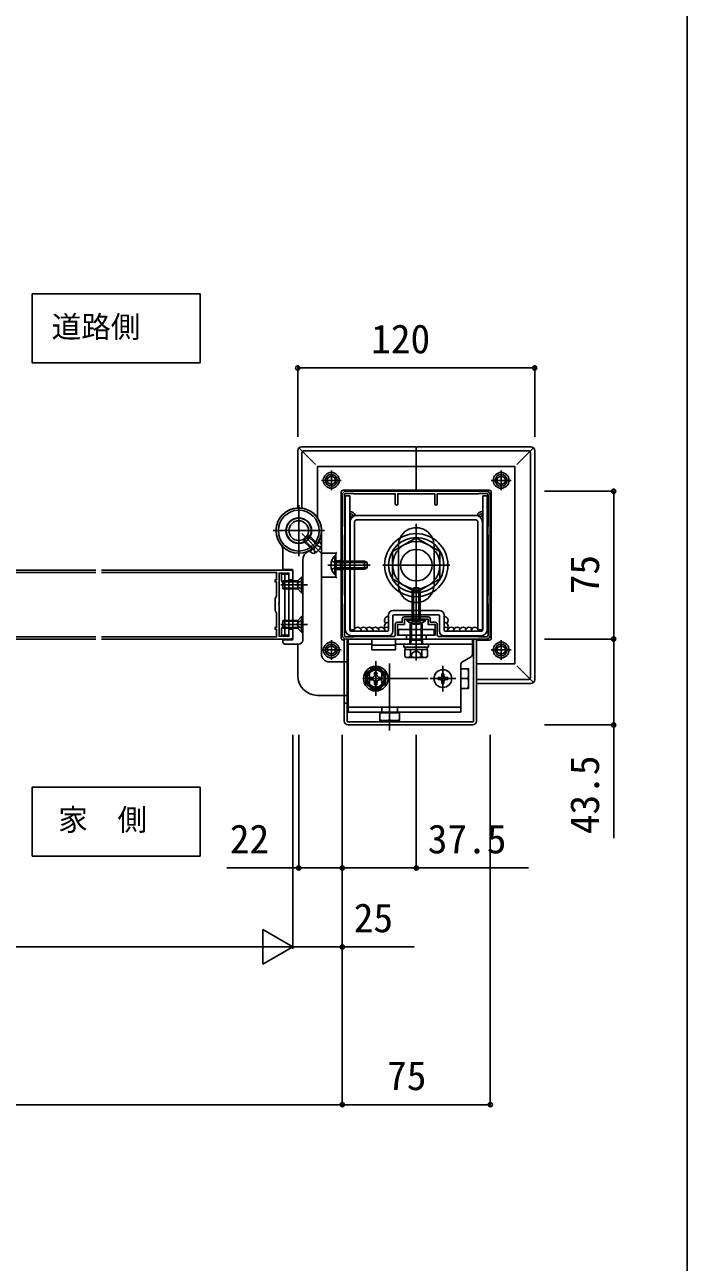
# Model space of a CAD drawing. Units: millimetres, scale not verified. Extents: x -875 to 875, y -1304 to 1298.
# Drawn here: x 539 to 875, y -690 to -63 of the extents above; entities that cross this region are included whole.
import ezdxf
from ezdxf.enums import TextEntityAlignment as Align

# ---------------------------------------------------------------- set-up
doc = ezdxf.new("R2010")
doc.units = ezdxf.units.MM
doc.header["$LTSCALE"] = 6
for name, color, linetype in [('0-2_USER1', 3, 'Continuous'), ('0-3_YKK_11', 7, 'Continuous'), ('0-4_YKK_11E', 7, 'Continuous'), ('0-6_YKK_13', 4, 'Continuous'), ('0-8_YKK_D', 6, 'Continuous'), ('0-9_YKK_ZWAK', 7, 'Continuous')]:
    doc.layers.add(name, color=color, linetype=linetype)
doc.styles.add('ＭＳ ゴシック', font='')
doc.styles.get('ＭＳ ゴシック').set_extended_font_data('MS Gothic')

msp = doc.modelspace()

# ---------------------------------------------------------------- linework, layer by layer
at = {"layer": '0-2_USER1'}
for points in [[(628.25, -199.5), (628.25, -234.5), (543.25, -234.5), (543.25, -199.5)], [(628.25, -449.5), (628.25, -484.5), (543.25, -484.5), (543.25, -449.5)]]:
    msp.add_lwpolyline(points, close=True, dxfattribs=at)
at = {"layer": '0-3_YKK_11'}
for p, q in [((702.25, -299.5), (773.25, -299.5)), ((700.25, -372.5), (700.25, -301.5)), ((775.25, -301.5), (775.25, -372.5)), ((743.85, -363.2), (731.65, -363.2)), ((727.15, -366.9), (727.15, -372.2)), ((748.35, -372.2), (748.35, -366.9))]:
    msp.add_line(p, q, dxfattribs=at)
for points in [[(702.35, -300.6), (706.05, -300.6), (706.25, -300.8), (727.15, -300.8), (727.15, -305.9)], [(728.35, -305.9), (728.35, -300.8), (747.15, -300.8), (747.15, -305.9)], [(748.35, -305.9), (748.35, -300.8), (769.25, -300.8), (769.45, -300.6), (773.15, -300.6)], [(701.35, -372.4), (701.35, -356.7), (701.55, -356.5), (701.55, -352.5), (701.35, -352.3), (701.35, -321.7), (701.55, -321.5), (701.55, -317.5), (701.35, -317.3), (701.35, -301.6)], [(774.15, -301.6), (774.15, -317.3), (773.95, -317.5), (773.95, -321.5), (774.15, -321.7)], [(774.15, -321.7), (774.15, -352.3), (773.95, -352.5), (773.95, -356.5), (774.15, -356.7), (774.15, -372.4)], [(773.25, -374.5), (742.75, -374.5), (742.75, -372.5), (747.25, -372.5), (747.25, -367), (743.75, -367), (743.75, -364.3), (731.75, -364.3), (731.75, -367), (728.25, -367), (728.25, -372.5), (732.75, -372.5), (732.75, -374.5), (702.25, -374.5)], [(730.65, -364.2), (730.65, -365.9), (728.15, -365.9)], [(747.35, -365.9), (744.85, -365.9), (744.85, -364.2)], [(726.15, -373.2), (706.25, -373.2), (706.05, -373.4), (702.35, -373.4)], [(773.15, -373.4), (769.45, -373.4), (769.25, -373.2), (749.35, -373.2)]]:
    msp.add_lwpolyline(points, dxfattribs=at)
for centre, radius, start, end in [((702.25, -301.5), 2, 90.00001, 179.99999), ((702.35, -301.6), 1, 90.00001, 179.99999), ((773.15, -301.6), 1, 0.00001, 89.99999), ((773.25, -301.5), 2, 0.00001, 89.99999), ((727.75, -305.9), 0.6, 179.99999, 0.00001), ((747.75, -305.9), 0.6, 179.99999, 0.00001), ((731.65, -364.2), 1, 90.00001, 179.99999), ((743.85, -364.2), 1, 0.00001, 89.99999), ((728.15, -366.9), 1, 90.00001, 179.99999), ((747.35, -366.9), 1, 0.00001, 89.99999), ((702.25, -372.5), 2, 180.00001, 269.99999), ((702.35, -372.4), 1, 180.00001, 269.99999), ((726.15, -372.2), 1, 270.00001, 359.99999), ((749.35, -372.2), 1, 180.00001, 269.99999), ((773.15, -372.4), 1, 270.00001, 359.99999), ((773.25, -372.5), 2, 270.00001, 359.99999)]:
    msp.add_arc(centre, radius, start, end, dxfattribs=at)
at = {"layer": '0-4_YKK_11E'}
for p, q in [((386.25, -339.5), (575.388, -339.5)), ((578.388, -339.5), (674.25, -339.5)), ((575.388, -374.5), (386.25, -374.5)), ((674.25, -374.5), (578.388, -374.5))]:
    msp.add_line(p, q, dxfattribs=at)
for points in [[(575.388, -373.3), (393.45, -373.3), (393.45, -369.5), (394.25, -369.5), (394.25, -368.5), (393.45, -368.5), (393.45, -361.386), (394.25, -360), (394.25, -354), (393.45, -352.614), (393.45, -345.5), (394.25, -345.5), (394.25, -344.5), (393.45, -344.5), (393.45, -340.7), (575.388, -340.7)], [(578.388, -373.3), (667.05, -373.3), (667.05, -369.5), (666.25, -369.5), (666.25, -368.5), (667.05, -368.5), (667.05, -361.386), (666.25, -360), (666.25, -354), (667.05, -352.614), (667.05, -345.5), (666.25, -345.5), (666.25, -344.5), (667.05, -344.5), (667.05, -340.7), (578.388, -340.7)], [(675.25, -340.5), (675.25, -344.5), (673.25, -344.5), (673.25, -341), (668.25, -341), (668.25, -356.542), (668.13, -356.725), (668.13, -357.275), (668.25, -357.458), (668.25, -373), (673.25, -373), (673.25, -369.5), (675.25, -369.5), (675.25, -373.5)]]:
    msp.add_lwpolyline(points, dxfattribs=at)
for centre, start, end in [((674.25, -340.5), 0, 90), ((674.25, -373.5), 270, 0)]:
    msp.add_arc(centre, 1, start, end, dxfattribs=at)
at = {"layer": '0-6_YKK_13'}
for p, q in [((677.75, -278.996), (677.75, -307.998)), ((678.334, -277.584), (686.75, -286)), ((737.25, -277), (679.745, -277)), ((679.848, -308.112), (679.848, -280.098)), ((680.848, -279.098), (737.25, -279.098)), ((737.75, -277.502), (737.75, -298.7)), ((737.75, -277.502), (737.75, -298.7)), ((738.25, -277), (795.755, -277)), ((794.652, -279.098), (738.25, -279.098)), ((797.166, -277.584), (788.75, -286)), ((795.652, -393.903), (795.652, -280.098)), ((797.75, -278.996), (797.75, -395.005)), ((689.75, -294), (699.75, -294)), ((694.75, -291.711), (692.768, -292.856)), ((692.768, -295.144), (692.768, -292.856)), ((694.75, -289), (694.75, -299)), ((696.733, -292.856), (694.75, -291.711)), ((696.733, -295.144), (696.733, -292.856)), ((775.75, -294), (785.75, -294)), ((780.75, -291.711), (778.768, -292.856)), ((778.768, -295.144), (778.768, -292.856)), ((780.75, -289), (780.75, -299)), ((782.733, -292.856), (780.75, -291.711)), ((782.733, -295.144), (782.733, -292.856)), ((699.75, -300), (699.75, -374)), ((737.45, -299), (700.75, -299)), ((738.05, -299), (774.75, -299)), ((775.75, -300), (775.75, -374)), ((678.25, -332.5), (678.25, -306.5)), ((701.75, -301.8), (701.75, -369.5)), ((704.05, -301.8), (701.75, -301.8)), ((704.05, -369.5), (704.05, -301.8)), ((771.45, -369.5), (771.45, -301.8)), ((767.95, -311.8), (707.55, -311.8)), ((665.25, -319.5), (691.25, -319.5)), ((689.75, -326.946), (689.75, -319.5)), ((704.25, -369.8), (704.25, -315.1)), ((706.55, -315.1), (706.55, -369.8)), ((707.55, -314.1), (767.95, -314.1)), ((737.75, -358), (737.75, -316)), ((768.95, -315.1), (768.95, -369.8)), ((771.25, -369.8), (771.25, -315.1)), ((689.798, -331.048), (679.745, -320.995)), ((683.553, -321.975), (680.725, -324.803)), ((680.725, -324.803), (684.136, -328.215)), ((681.19, -324.339), (684.669, -327.819)), ((683.089, -322.44), (686.569, -325.919)), ((686.965, -325.386), (683.553, -321.975)), ((686.569, -325.919), (687.331, -326.682)), ((670.25, -338.7), (670.25, -329.661)), ((684.669, -327.819), (685.432, -328.581)), ((689.75, -382), (689.75, -327.184)), ((696.95, -331), (689.75, -331)), ((696.441, -332.25), (696.95, -332.25)), ((697.45, -330.5), (696.95, -331)), ((696.95, -332.25), (696.95, -341.75)), ((728.75, -327), (728.75, -347)), ((746.75, -327), (746.75, -347)), ((680.25, -334.442), (680.25, -375)), ((692.95, -337), (714.45, -337)), ((699.45, -334.75), (696.95, -334.75)), ((696.95, -335.654), (712.859, -335.654)), ((696.95, -338.346), (712.859, -338.346)), ((712.95, -335.7), (711.55, -335)), ((712.95, -338.3), (711.55, -339)), ((712.95, -335.7), (712.95, -338.3)), ((720.75, -337), (754.75, -337)), ((669.45, -344.372), (669.45, -341.5)), ((670.25, -349), (670.25, -345)), ((671.25, -345), (670.25, -345)), ((674.95, -339.2), (670.75, -339.2)), ((671.25, -372.5), (671.25, -341.5)), ((671.25, -345), (673.25, -345)), ((675.25, -345), (673.25, -345)), ((675.25, -339.5), (675.25, -374.5)), ((675.25, -345), (677.7, -345)), ((677.7, -345), (679.7, -343)), ((677.7, -349), (677.7, -345)), ((680.25, -344.75), (678.014, -345.855)), ((680.25, -351), (680.25, -343)), ((689.75, -343), (696.95, -343)), ((696.95, -339), (711.55, -339)), ((696.95, -339.25), (699.45, -339.25)), ((699.75, -339.75), (699.45, -339.75)), ((682.714, -347), (669.086, -347)), ((670.036, -345.786), (671.25, -347)), ((671.25, -345.4), (670.25, -345.4)), ((671.25, -348.6), (670.25, -348.6)), ((671.25, -349), (670.25, -349)), ((671.25, -345.4), (673.25, -345.4)), ((671.25, -348.6), (673.25, -348.6)), ((671.25, -349), (673.25, -349)), ((675.25, -345.4), (673.25, -345.4)), ((675.25, -348.6), (673.25, -348.6)), ((675.25, -349), (673.25, -349)), ((675.25, -345.4), (677.7, -345.4)), ((675.25, -348.6), (677.7, -348.6)), ((675.25, -349), (677.7, -349)), ((678.014, -345.855), (677.405, -347)), ((678.014, -348.145), (677.405, -347)), ((677.7, -349), (679.7, -351)), ((680.25, -349.25), (678.014, -348.145)), ((736.45, -348.5), (735.75, -349.9)), ((736.404, -364.5), (736.404, -348.591)), ((736.45, -348.5), (739.05, -348.5)), ((737.75, -368.5), (737.75, -347)), ((739.05, -348.5), (739.75, -349.9)), ((739.096, -364.5), (739.096, -348.591)), ((739.75, -364.5), (739.75, -349.9)), ((677.7, -365), (679.7, -363)), ((680.25, -371), (680.25, -363)), ((723.65, -362.2), (723.65, -370)), ((749.55, -359.9), (725.95, -359.9)), ((725.95, -362.7), (725.95, -370.5)), ((749.05, -362.2), (726.45, -362.2)), ((749.55, -362.7), (749.55, -370.5)), ((751.85, -362.2), (751.85, -370)), ((682.714, -367), (669.086, -367)), ((669.45, -369.628), (669.45, -372.5)), ((670.036, -368.214), (671.25, -367)), ((670.25, -369), (670.25, -365)), ((671.25, -365), (670.25, -365)), ((671.25, -365.4), (670.25, -365.4)), ((671.25, -368.6), (670.25, -368.6)), ((671.25, -369), (670.25, -369)), ((671.25, -365), (673.25, -365)), ((671.25, -365.4), (673.25, -365.4)), ((671.25, -368.6), (673.25, -368.6)), ((671.25, -369), (673.25, -369)), ((675.25, -365), (673.25, -365)), ((675.25, -365.4), (673.25, -365.4)), ((675.25, -368.6), (673.25, -368.6)), ((675.25, -369), (673.25, -369)), ((675.25, -365), (677.7, -365)), ((675.25, -365.4), (677.7, -365.4)), ((675.25, -368.6), (677.7, -368.6)), ((675.25, -369), (677.7, -369)), ((678.014, -365.855), (677.405, -367)), ((678.014, -368.145), (677.405, -367)), ((677.7, -369), (677.7, -365)), ((677.7, -369), (679.7, -371)), ((680.25, -364.75), (678.014, -365.855)), ((680.25, -369.25), (678.014, -368.145)), ((706.55, -369.8), (704.25, -369.8)), ((733, -365.009), (733, -364.5)), ((733, -364.5), (742.5, -364.5)), ((740.75, -366.8), (734.75, -366.8)), ((735.29, -375.1), (735.29, -366.26)), ((737.75, -385.312), (737.75, -364.367)), ((740.21, -375.1), (740.21, -366.26)), ((768.95, -369.8), (771.25, -369.8)), ((673.25, -372.5), (669.45, -372.5)), ((670.25, -375.3), (670.25, -376)), ((674.95, -374.8), (670.75, -374.8)), ((694.75, -375), (694.75, -385)), ((700.75, -375), (701.25, -375)), ((701.25, -407), (701.25, -374.5)), ((702.75, -407), (702.75, -374.5)), ((705.05, -370.5), (723.15, -370.5)), ((705.05, -372.8), (723.65, -372.8)), ((715.25, -374.5), (715.25, -380)), ((727.25, -374.5), (727.25, -380)), ((734.5, -374.5), (734.5, -377)), ((734.95, -376.04), (734.75, -375.1)), ((740.75, -375.1), (734.75, -375.1)), ((734.95, -376.04), (735.29, -375.1)), ((734.95, -377), (734.95, -376.04)), ((740.55, -376.04), (740.21, -375.1)), ((741, -374.5), (741, -377)), ((751.85, -372.8), (770.45, -372.8)), ((752.35, -370.5), (770.45, -370.5)), ((766.25, -381.881), (766.25, -374.5)), ((768.25, -374.5), (766.75, -374.5)), ((766.75, -416), (766.75, -374.5)), ((768.25, -416), (768.25, -374.5)), ((774.75, -375), (768.25, -375)), ((780.75, -375), (780.75, -385)), ((678.25, -377), (671.25, -377)), ((677.75, -393), (677.75, -377)), ((689.75, -380), (699.75, -380)), ((694.75, -377.711), (692.768, -378.856)), ((692.768, -381.144), (692.768, -378.856)), ((696.733, -378.856), (694.75, -377.711)), ((696.733, -381.144), (696.733, -378.856)), ((715.25, -377), (703.25, -377)), ((727.25, -377.5), (715.25, -377.5)), ((727.25, -380), (715.25, -380)), ((766.25, -377), (727.25, -377)), ((731.5, -377), (744, -377)), ((731.5, -378.6), (731.5, -377)), ((731.5, -378.6), (744, -378.6)), ((731.976, -379.8), (731.976, -383.353)), ((732.175, -378.6), (732.175, -379.8)), ((734.863, -379.8), (734.863, -383.353)), ((740.637, -379.8), (740.637, -383.353)), ((743.325, -378.6), (743.325, -379.8)), ((744, -378.6), (744, -377)), ((775.75, -380), (785.75, -380)), ((780.75, -377.711), (778.768, -378.856)), ((778.768, -381.144), (778.768, -378.856)), ((782.733, -378.856), (780.75, -377.711)), ((782.733, -381.144), (782.733, -378.856)), ((703.25, -386), (693.75, -386)), ((717.25, -403.294), (717.25, -385.706)), ((724.25, -420.8), (724.25, -386.8)), ((732.75, -383.8), (731.976, -383.353)), ((742.75, -383.8), (732.75, -383.8)), ((742.75, -383.8), (743.524, -383.353)), ((751.25, -388), (751.25, -401)), ((760.25, -411.5), (760.25, -387.655)), ((765.25, -383.613), (761.25, -385.923)), ((788.75, -388), (797.166, -396.417)), ((723.044, -394.5), (711.456, -394.5)), ((712.25, -391.613), (712.25, -397.387)), ((714.1, -393.9), (714.1, -395.1)), ((715.338, -393.9), (714.1, -393.9)), ((714.1, -395.1), (715.338, -395.1)), ((714.15, -391.5), (714.15, -397.5)), ((716.65, -391.35), (716.65, -392.587)), ((717.85, -391.35), (716.65, -391.35)), ((717.85, -392.587), (717.85, -391.35)), ((720.4, -393.9), (719.163, -393.9)), ((719.163, -395.1), (720.4, -395.1)), ((720.35, -397.5), (720.35, -391.5)), ((720.4, -395.1), (720.4, -393.9)), ((743.75, -394.5), (724.044, -394.5)), ((757.75, -394.5), (744.75, -394.5)), ((748.8, -394.99), (748.8, -394.01)), ((749.78, -394.01), (748.8, -394.01)), ((749.78, -394.99), (748.8, -394.99)), ((751.74, -392.05), (750.76, -392.05)), ((750.76, -392.05), (750.76, -393.03)), ((751.74, -392.05), (751.74, -393.03)), ((753.7, -394.01), (752.72, -394.01)), ((753.7, -394.99), (752.72, -394.99)), ((753.7, -394.99), (753.7, -394.01)), ((760.25, -394.5), (763.817, -394.5)), ((794.652, -394.903), (768.25, -394.903)), ((712.25, -397.387), (717.25, -400.274)), ((716.65, -396.412), (716.65, -397.65)), ((716.65, -397.65), (717.85, -397.65)), ((717.25, -400.274), (722.25, -397.387)), ((717.85, -397.65), (717.85, -396.412)), ((750.76, -395.97), (750.76, -396.95)), ((751.74, -396.95), (750.76, -396.95)), ((751.74, -395.97), (751.74, -396.95)), ((795.755, -397), (768.25, -397)), ((703.25, -403), (687.75, -403)), ((701.25, -407), (701.25, -416)), ((702.75, -407), (701.25, -407)), ((702.75, -407), (702.75, -416)), ((760.25, -409), (703.25, -409)), ((760.25, -411.5), (703.25, -411.5)), ((720.25, -409), (720.25, -411.5)), ((720.35, -411.8), (720.35, -411.5)), ((724.25, -411.8), (724.25, -415.367)), ((728.15, -411.8), (728.15, -411.5)), ((728.25, -409), (728.25, -411.5)), ((703.25, -416.5), (766.25, -416.5)), ((766.25, -418), (703.25, -418))]:
    msp.add_line(p, q, dxfattribs=at)
for points in [[(687.75, -313.02), (687.75, -287), (787.75, -287), (787.75, -387), (768.25, -387)], [(696.733, -295.144), (694.75, -296.289), (692.768, -295.144)], [(782.733, -295.144), (780.75, -296.289), (778.768, -295.144)], [(773.75, -369.5), (773.75, -301.8), (771.45, -301.8)], [(684.136, -328.215), (684.968, -329.046), (687.796, -326.218), (686.965, -325.386)], [(687.796, -326.218), (688.857, -325.157), (689.585, -326.418)], [(684.968, -329.046), (683.907, -330.107), (685.168, -330.835)], [(686.56, -330.779), (685.854, -328.73), (686.235, -327.485)], [(689.529, -327.81), (687.48, -327.104), (686.235, -327.485)], [(696.441, -332.25), (696.441, -341.75), (696.95, -341.75)], [(697.45, -343.5), (696.95, -343), (696.95, -331)], [(694.807, -334.85), (696.867, -335.855), (697.476, -337)], [(694.807, -339.15), (696.867, -338.145), (697.476, -337)], [(696.95, -335), (711.55, -335), (711.55, -339)], [(699.75, -334.25), (699.45, -334.25), (699.45, -339.75)], [(669.45, -341.5), (673.25, -341.5), (673.25, -372.5)], [(680.25, -343), (679.7, -343), (679.7, -351), (680.25, -351)], [(735.75, -364.5), (735.75, -349.9), (739.75, -349.9)], [(680.25, -363), (679.7, -363), (679.7, -371), (680.25, -371)], [(733, -365.009), (742.5, -365.009), (742.5, -364.5)], [(734.75, -375.1), (734.75, -366.8), (735.75, -365.8)], [(735.6, -366.643), (736.605, -364.583), (737.75, -363.974)], [(740.75, -375.1), (740.75, -366.8), (739.75, -365.8), (735.75, -365.8)], [(739.9, -366.643), (738.895, -364.583), (737.75, -363.974)], [(766.25, -381.881), (766.25, -374.5), (703.25, -374.5), (703.25, -411.5)], [(740.55, -377), (740.55, -376.04), (740.75, -375.1)], [(696.733, -381.144), (694.75, -382.289), (692.768, -381.144)], [(731.976, -379.8), (743.524, -379.8), (743.524, -383.353)], [(734.701, -383.8), (735.85, -381.445), (737.75, -380.434)], [(740.799, -383.8), (739.65, -381.445), (737.75, -380.434)], [(782.733, -381.144), (780.75, -382.289), (778.768, -381.144)], [(722.25, -397.387), (722.25, -391.613), (717.25, -388.726), (712.25, -391.613)]]:
    msp.add_lwpolyline(points, dxfattribs=at)
for points in [[(737.75, -350.856), (749.75, -343.928), (749.75, -330.072), (737.75, -323.144), (725.75, -330.072), (725.75, -343.928)], [(728.75, -372.5), (728.75, -369.6), (746.75, -369.6), (746.75, -372.5)], [(760.25, -399.5), (760.25, -389.5), (764.25, -389.5), (764.25, -399.5)], [(729.25, -411.8), (719.25, -411.8), (719.25, -415.8), (729.25, -415.8)]]:
    msp.add_lwpolyline(points, close=True, dxfattribs=at)
for centre, radius in [((694.75, -294), 4), ((694.75, -294), 3), ((780.75, -294), 4), ((780.75, -294), 3), ((678.25, -319.5), 11.5), ((678.25, -319.5), 10.345), ((678.25, -319.5), 6.5), ((678.25, -319.5), 6.35), ((678.25, -319.5), 5), ((737.75, -337), 16), ((737.75, -337), 14), ((737.75, -337), 12), ((737.75, -337), 8), ((694.75, -380), 4), ((780.75, -380), 4), ((694.75, -380), 3), ((780.75, -380), 3), ((717.25, -394.5), 6.25), ((717.25, -394.5), 5), ((717.25, -394.5), 4.3), ((751.25, -394.5), 4.5)]:
    msp.add_circle(centre, radius, dxfattribs=at)
for centre, radius, start, end in [((680.848, -280.098), 1, 90, 180), ((794.652, -280.098), 1, 0, 90), ((700.75, -300), 1, 90, 180), ((737.45, -298.7), 0.3, 270, 0), ((738.05, -298.7), 0.3, 180, 270), ((774.75, -300), 1, 0, 90), ((678.25, -319.5), 11.5, 295.10278, 218.01228), ((704.05, -312.8), 3, 18.16845, 90), ((704.05, -312.8), 2, 17.21519, 90), ((704.05, -312.8), 1, 350.72488, 90), ((707.55, -315.1), 3.3, 90, 180), ((767.95, -315.1), 3.3, 0, 90), ((771.45, -312.8), 3, 90, 161.83166), ((771.45, -312.8), 2, 90, 162.78524), ((771.45, -312.8), 1, 90, 189.27766), ((707.55, -315.1), 1, 90, 180), ((737.75, -327), 9, 24.62432, 155.37568), ((767.95, -315.1), 1, 0, 90), ((737.75, -327), 9, 155.37568, 180), ((737.75, -327), 9, 0, 24.62432), ((665.25, -329.661), 5, 360, 38.01228), ((685.25, -334.442), 5, 115.10278, 179.99998), ((685.818, -329.709), 1.3, 240, 300.9647), ((681.856, -323.106), 9, 300.9647, 329.0353), ((688.459, -327.068), 1.3, 329.0353, 30), ((701.111, -337), 6.661, 134.51496, 225.48504), ((670.75, -338.7), 0.5, 180, 270), ((671.45, -344.372), 2, 180, 225), ((674.95, -339.5), 0.3, 360, 90), ((737.75, -347), 9, 180, 204.62432), ((737.75, -347), 9, 204.62432, 335.37568), ((737.75, -347), 9, 335.37568, 0), ((723.65, -365), 2, 90, 228.59038), ((725.95, -362.2), 2.3, 90, 180), ((726.45, -362.7), 0.5, 90, 180), ((749.05, -362.7), 0.5, 0, 90), ((749.55, -362.2), 2.3, 0, 90), ((751.85, -365), 2, 311.40962, 90), ((671.45, -369.628), 2, 135, 180), ((705.05, -369.5), 3.3, 180, 270), ((705.05, -369.5), 1, 180, 270), ((707.95, -370.5), 2, 359.99935, 134.42683), ((710.95, -370.5), 2, 359.99935, 138.59038), ((713.95, -370.5), 2, 359.99935, 138.59038), ((716.95, -370.5), 2, 359.99935, 138.59038), ((719.95, -370.5), 2, 359.99935, 138.59038), ((722.95, -370.5), 2, 69.51255, 138.59038), ((723.65, -368), 2, 90, 204.82677), ((723.15, -370), 0.5, 270, 0), ((737.75, -360.339), 6.661, 224.51496, 315.48504), ((751.85, -368), 2, 335.17323, 90), ((752.55, -370.5), 2, 41.40962, 110.48745), ((752.35, -370), 0.5, 180, 270), ((755.55, -370.5), 2, 41.40962, 180.00065), ((758.55, -370.5), 2, 41.40962, 180.00065), ((761.55, -370.5), 2, 41.40962, 180.00065), ((764.55, -370.5), 2, 41.40962, 180.00065), ((767.55, -370.5), 2, 45.57317, 180.00065), ((770.45, -369.5), 1, 270, 0), ((770.45, -369.5), 3.3, 270, 0), ((670.75, -375.3), 0.5, 90, 180), ((671.25, -376), 1, 180, 270), ((674.95, -374.5), 0.3, 270, 360), ((678.25, -375), 2, 270, 360), ((700.75, -374), 1, 180, 270), ((723.65, -370.5), 2.3, 270, 0), ((751.85, -370.5), 2.3, 180, 270), ((774.75, -374), 1, 270, 0), ((693.75, -382), 4, 180, 270), ((764.25, -381.881), 2, 300, 0), ((717.25, -391.5), 3.1, 0, 180), ((733.42, -381.244), 2.556, 235.61575, 304.38425), ((737.75, -374.247), 9.553, 252.41205, 287.58795), ((742.08, -381.244), 2.556, 235.61575, 304.38425), ((762.25, -387.655), 2, 120, 180), ((687.75, -393), 10, 180, 270), ((715.338, -392.587), 1.312, 270, 0), ((715.338, -396.412), 1.312, 0, 90), ((719.163, -392.587), 1.312, 180, 270), ((719.163, -396.412), 1.312, 90, 180), ((749.78, -393.03), 0.98, 270, 0), ((749.78, -395.97), 0.98, 0, 90), ((752.72, -393.03), 0.98, 180, 270), ((752.72, -395.97), 0.98, 90, 180), ((756.817, -392), 7.433, 340.34714, 19.65286), ((756.817, -397), 7.433, 340.34714, 19.65286), ((794.652, -393.903), 1, 270, 0), ((717.25, -397.5), 3.1, 180, 0), ((703.25, -416), 2, 180, 270), ((703.25, -416), 0.5, 180, 270), ((721.75, -408.367), 7.433, 250.34714, 289.65286), ((726.75, -408.367), 7.433, 250.34714, 289.65286), ((766.25, -416), 0.5, 270, 0), ((766.25, -416), 2, 270, 0)]:
    msp.add_arc(centre, radius, start, end, dxfattribs=at)
for centre, major_axis, ratio, start_param, end_param in [((679.755, -279.005), (-1.421, 1.421), 0.995146, 5.5002201, 7.0661505), ((737.25, -277.502), (0, -0.501), 0.997564, 1.5707963, 3.1415927), ((738.25, -277.502), (0, -0.501), 0.997564, 3.1415927, 4.712389), ((795.745, -279.005), (1.421, 1.421), 0.995146, 5.5002201, 7.0661505), ((679.656, -330.5), (0.503, 0), 0.993908, 4.5902159, 4.712389), ((795.745, -394.996), (1.421, -1.421), 0.995146, 5.5002201, 7.0661505)]:
    msp.add_ellipse(centre, major_axis=major_axis, ratio=ratio, start_param=start_param, end_param=end_param, dxfattribs=at)
at = {"layer": '0-8_YKK_D'}
for p, q in [((677.75, -272), (677.75, -236)), ((677.75, -237), (797.75, -237)), ((797.75, -272), (797.75, -236)), ((802.75, -299.5), (838.75, -299.5)), ((837.75, -299.5), (837.75, -374.5)), ((802.75, -374.5), (838.75, -374.5)), ((802.75, -374.5), (838.75, -374.5)), ((802.75, -418), (838.75, -418)), ((675.25, -423), (675.25, -531.5)), ((678.25, -423), (678.25, -491.5)), ((700.25, -423), (700.25, -491.5)), ((700.25, -423), (700.25, -531.5)), ((700.25, -423), (700.25, -611.5)), ((700.25, -423), (700.25, -611.5)), ((700.25, -423), (700.25, -491.5)), ((737.75, -423), (737.75, -491.5)), ((775.25, -423), (775.25, -611.5)), ((675.25, -440.5), (675.25, -531.5)), ((675.25, -530.5), (660.095, -521.75)), ((660.095, -521.75), (660.095, -539.25)), ((657.75, -530.5), (402.75, -530.5)), ((675.25, -530.5), (644.939, -530.5)), ((675.25, -530.5), (660.095, -539.25)), ((64.25, -610.5), (700.25, -610.5)), ((700.25, -610.5), (775.25, -610.5))]:
    msp.add_line(p, q, dxfattribs=at)
for points in [[(837.75, -374.5), (837.75, -418), (837.75, -475.345)], [(700.25, -490.5), (678.25, -490.5), (641.814, -490.5)], [(700.25, -490.5), (737.75, -490.5), (794.641, -490.5)], [(675.25, -530.5), (700.25, -530.5), (736.686, -530.5)]]:
    msp.add_lwpolyline(points, dxfattribs=at)
for centre in [(677.75, -237), (797.75, -237), (837.75, -299.5), (837.75, -374.5), (837.75, -374.5), (837.75, -418), (678.25, -490.5), (700.25, -490.5), (700.25, -490.5), (737.75, -490.5), (700.25, -530.5), (700.25, -610.5), (700.25, -610.5), (775.25, -610.5)]:
    msp.add_circle(centre, 1.075, dxfattribs=at)
at = {"layer": '0-9_YKK_ZWAK'}
msp.add_lwpolyline([(-875, -1304.5), (875, -1304.5), (875, 1245.5)], dxfattribs=at)

# ---------------------------------------------------------------- texts
at = {"layer": '0-2_USER1', "style": 'ＭＳ ゴシック'}
for s, p in [('道路側', (553.065, -224.969)), ('家\u3000側', (556.432, -474.798))]:
    msp.add_text(s, height=11, dxfattribs=at).set_placement(p, align=Align.BOTTOM_LEFT)
at = {"layer": '0-8_YKK_D', "style": 'ＭＳ ゴシック'}
for s, p in [('120', (714.909, -234)), ('22', (643.336, -487.5)), ('37.5', (743.573, -487.5)), ('25', (706.073, -527.5)), ('75', (722.977, -607.5))]:
    msp.add_text(s, height=14.66, dxfattribs=at).set_placement(p, align=Align.BOTTOM_LEFT)
for s, p in [('75', (834.75, -351.773)), ('43.5', (834.75, -473.368))]:
    msp.add_text(s, height=14.66, rotation=90, dxfattribs=at).set_placement(p, align=Align.BOTTOM_LEFT)

doc.saveas('drawing.dxf')
